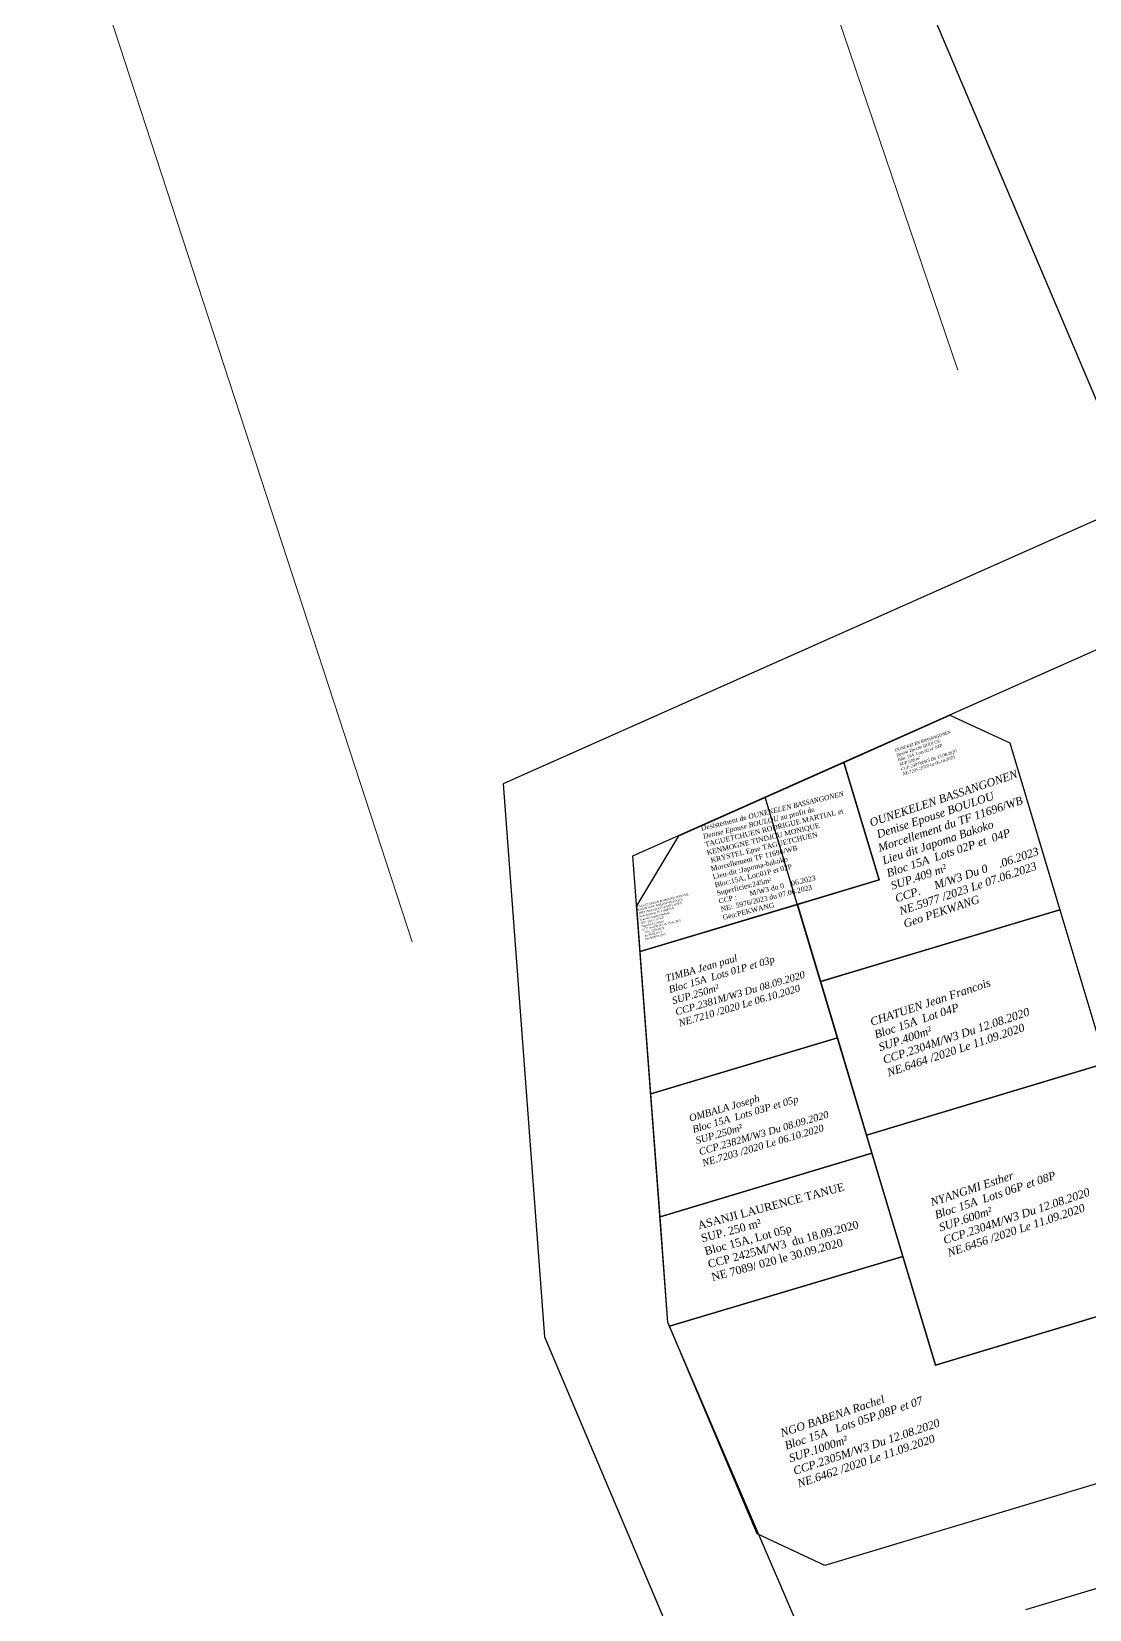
# Model space of a CAD drawing. Header units: millimetres. Extents: x 587399 to 927168, y 438565 to 1444955.
# Drawn here: x 591389.8 to 591495.6, y 444794.9 to 444952.6 of the extents above; entities that cross this region are included whole.
import ezdxf

# ---------------------------------------------------------------- set-up
doc = ezdxf.new("R2010")
doc.units = ezdxf.units.MM
doc.header["$LTSCALE"] = 2
for name, color, linetype, lineweight in [('Dossiers rejetés', 1, 'Continuous', 30), ('MAJ APRES LE 13.01.2023', 222, 'Continuous', 30), ('Roads_others', 24, 'Continuous', 9)]:
    doc.layers.add(name, color=color, linetype=linetype, lineweight=lineweight)
doc.layers.add('end maj 26 02 2021', color=7, linetype='Continuous')
doc.styles.get("Standard").update_dxf_attribs({"font": 'arial.ttf'})
doc.styles.add('Times 1.0', font='times.ttf', dxfattribs={"width": 0.99, "height": 1})

msp = doc.modelspace()

# ---------------------------------------------------------------- linework, layer by layer
msp.add_line((591489.247, 444794.88), (591506.823, 444800.153))
at = {"color": 232, "lineweight": 30, "flags": 128}
msp.add_lwpolyline([(589619, 444839), (589665, 444789), (589701, 444534), (591315, 445141), (591436, 445058), (592078, 443543), (591745, 440674), (591661, 440379)], dxfattribs=at)
msp.add_lwpolyline([(589619, 444839), (589665, 444789), (589701, 444534), (591315, 445141), (591436, 445058), (592078, 443543), (591745, 440674), (591661, 440379)], dxfattribs=at)
msp.add_lwpolyline([(589619, 444839), (589665, 444789), (589701, 444534), (591315, 445141), (591436, 445058), (592078, 443543), (591745, 440674), (591661, 440379)], dxfattribs=at)
at = {"layer": 'Dossiers rejetés', "lineweight": 30, "flags": 128}
msp.add_lwpolyline([(591265.136, 445455.647), (591292.014, 445408.277), (591304.987, 445380.749), (591335.978, 445347.262), (591370.521, 445264.526), (591591.499, 445304.44), (591608.749, 445116.241), (591578.944, 444936.369), (591522.003, 444915.223), (591436.947, 444877.41), (591441.096, 444822.125), (591469.757, 444754.412), (591425.908, 444675.656), (591370.164, 444592.699), (591273.017, 444517.158), (591262.763, 444510.846), (591206.464, 444602.089), (591101.464, 444952.089), (591061.464, 445040.089), (590953.466, 445042.089), (590953.074, 445075.007), (590860.574, 445152.399), (590846.464, 445261.089), (591098.464, 445350.089)], close=True, dxfattribs=at)
at = {"layer": 'Dossiers rejetés', "color": 232, "lineweight": 30, "flags": 128}
for points in [[(591481.628, 444884.279), (591487.633, 444881.521), (591492.642, 444864.825), (591468.696, 444857.641), (591466.38, 444865.363), (591474.548, 444867.812), (591471.023, 444879.564)], [(591463.165, 444876.066), (591471.023, 444879.564), (591474.548, 444867.812), (591450.655, 444860.648), (591450.313, 444865.217), (591454.51, 444872.229)]]:
    msp.add_lwpolyline(points, close=True, dxfattribs=at)
msp.add_lwpolyline([(591471.023, 444879.564), (591474.548, 444867.812), (591450.655, 444860.648), (591450.313, 444865.217), (591454.51, 444872.229), (591471.023, 444879.564)], dxfattribs=at)
at = {"layer": 'end maj 26 02 2021', "color": 6, "linetype": 'ByBlock', "lineweight": -3, "ltscale": 0.0014, "flags": 128}
msp.add_lwpolyline([(591281.22, 444508), (591380.06, 444584.856), (591436.93, 444669.494), (591483.876, 444752.657), (591453.438, 444823.58), (591449.939, 444870.203), (591528.271, 444905.027), (591590.351, 444928.084), (591620.988, 445113.034)], dxfattribs=at)
msp.add_lwpolyline([(591281.22, 444508), (591380.06, 444584.856), (591436.93, 444669.494), (591483.876, 444752.657), (591453.438, 444823.58), (591449.939, 444870.203), (591528.271, 444905.027), (591590.351, 444928.084), (591620.988, 445113.034)], dxfattribs=at)
msp.add_lwpolyline([(591281.22, 444508), (591380.06, 444584.856), (591436.93, 444669.494), (591483.876, 444752.657), (591453.438, 444823.58), (591449.939, 444870.203), (591528.271, 444905.027), (591590.351, 444928.084), (591620.988, 445113.034)], dxfattribs=at)
msp.add_lwpolyline([(591281.22, 444508), (591380.06, 444584.856), (591436.93, 444669.494), (591483.876, 444752.657), (591453.438, 444823.58), (591449.939, 444870.203), (591528.271, 444905.027), (591590.351, 444928.084), (591620.988, 445113.034)], dxfattribs=at)
at = {"layer": 'end maj 26 02 2021', "color": 150, "linetype": 'ByBlock', "lineweight": -3, "ltscale": 0.0014, "flags": 128}
for points in [[(591481.628, 444884.279), (591487.629, 444881.523), (591492.643, 444864.828), (591468.699, 444857.637), (591463.165, 444876.066)], [(591481.628, 444884.279), (591487.629, 444881.523), (591492.643, 444864.828), (591468.699, 444857.637), (591463.165, 444876.066)], [(591481.628, 444884.279), (591487.629, 444881.523), (591492.643, 444864.828), (591468.699, 444857.637), (591463.165, 444876.066)], [(591481.628, 444884.279), (591487.629, 444881.523), (591492.643, 444864.828), (591468.699, 444857.637), (591463.165, 444876.066)], [(591466.38, 444865.363), (591470.382, 444852.024), (591451.722, 444846.429), (591450.655, 444860.648), (591466.379, 444865.366)], [(591466.38, 444865.363), (591470.382, 444852.024), (591451.722, 444846.429), (591450.655, 444860.648), (591466.379, 444865.366)], [(591466.38, 444865.363), (591470.382, 444852.024), (591451.722, 444846.429), (591450.655, 444860.648), (591466.379, 444865.366)], [(591466.38, 444865.363), (591470.382, 444852.024), (591451.722, 444846.429), (591450.655, 444860.648), (591466.379, 444865.366)], [(591470.382, 444852.024), (591473.843, 444840.486), (591452.645, 444834.13), (591451.722, 444846.429)], [(591470.382, 444852.024), (591473.843, 444840.486), (591452.645, 444834.13), (591451.722, 444846.429)], [(591470.382, 444852.024), (591473.843, 444840.486), (591452.645, 444834.13), (591451.722, 444846.429)], [(591470.382, 444852.024), (591473.843, 444840.486), (591452.645, 444834.13), (591451.722, 444846.429)]]:
    msp.add_lwpolyline(points, close=True, dxfattribs=at)
at = {"layer": 'end maj 26 02 2021', "color": 150, "lineweight": -3, "flags": 128}
msp.add_lwpolyline([(591481.628, 444884.279), (591487.633, 444881.521), (591492.642, 444864.825)], dxfattribs=at)
msp.add_lwpolyline([(591481.628, 444884.279), (591487.633, 444881.521), (591492.642, 444864.825)], dxfattribs=at)
msp.add_lwpolyline([(591481.628, 444884.279), (591487.633, 444881.521), (591492.642, 444864.825)], dxfattribs=at)
msp.add_lwpolyline([(591481.628, 444884.279), (591487.633, 444881.521), (591492.642, 444864.825)], dxfattribs=at)
for points in [[(591492.642, 444864.825), (591497.244, 444849.485), (591473.298, 444842.301), (591468.696, 444857.641)], [(591492.642, 444864.825), (591497.244, 444849.485), (591473.298, 444842.301), (591468.696, 444857.641)], [(591492.642, 444864.825), (591497.244, 444849.485), (591473.298, 444842.301), (591468.696, 444857.641)], [(591492.642, 444864.825), (591497.244, 444849.485), (591473.298, 444842.301), (591468.696, 444857.641)], [(591497.244, 444849.485), (591504.14, 444826.497), (591480.195, 444819.313), (591473.298, 444842.301)], [(591497.244, 444849.485), (591504.14, 444826.497), (591480.195, 444819.313), (591473.298, 444842.301)], [(591497.244, 444849.485), (591504.14, 444826.497), (591480.195, 444819.313), (591473.298, 444842.301)], [(591497.244, 444849.485), (591504.14, 444826.497), (591480.195, 444819.313), (591473.298, 444842.301)], [(591473.843, 444840.486), (591476.934, 444830.177), (591453.608, 444823.183), (591453.438, 444823.58), (591452.645, 444834.13)], [(591473.843, 444840.486), (591476.934, 444830.177), (591453.608, 444823.183), (591453.438, 444823.58), (591452.645, 444834.13)], [(591473.843, 444840.486), (591476.934, 444830.177), (591453.608, 444823.183), (591453.438, 444823.58), (591452.645, 444834.13)], [(591473.843, 444840.486), (591476.934, 444830.177), (591453.608, 444823.183), (591453.438, 444823.58), (591452.645, 444834.13)], [(591476.935, 444830.177), (591480.195, 444819.313), (591504.14, 444826.497), (591507.301, 444815.961), (591503.947, 444809.731), (591469.115, 444799.281), (591462.377, 444802.449), (591453.604, 444823.182)], [(591476.935, 444830.177), (591480.195, 444819.313), (591504.14, 444826.497), (591507.301, 444815.961), (591503.947, 444809.731), (591469.115, 444799.281), (591462.377, 444802.449), (591453.604, 444823.182)], [(591476.935, 444830.177), (591480.195, 444819.313), (591504.14, 444826.497), (591507.301, 444815.961), (591503.947, 444809.731), (591469.115, 444799.281), (591462.377, 444802.449), (591453.604, 444823.182)], [(591476.935, 444830.177), (591480.195, 444819.313), (591504.14, 444826.497), (591507.301, 444815.961), (591503.947, 444809.731), (591469.115, 444799.281), (591462.377, 444802.449), (591453.604, 444823.182)]]:
    msp.add_lwpolyline(points, close=True, dxfattribs=at)
at = {"layer": 'Roads_others'}
for p, q in [((591482.441, 444918.753), (591460.54, 444983.302)), ((591427.858, 444861.612), (591391.566, 444972.786))]:
    msp.add_line(p, q, dxfattribs=at)

# ---------------------------------------------------------------- texts
at = {"layer": 'end maj 26 02 2021', "color": 150, "linetype": 'ByBlock', "lineweight": -3, "ltscale": 0.0014, "width": 77.53417, "attachment_point": 1, "style": 'Times 1.0'}
for s, insert, char_height, rotation in [('{\\fTimes New Roman|b0|i1|c0|p18;\\C7;OUNEKELEN BASSANGONEN  \\PDenise Epouse BOULOU \\fTimes New Roman|b0|i1|c186|p18;\\PBloc \\fTimes New Roman|b0|i1|c0|p18;15A \\fTimes New Roman|b0|i1|c186|p18; Lot\\fTimes New Roman|b0|i1|c0|p18;s 02 et  04P\\fTimes New Roman|b0|i1|c186|p18;\\PSUP.\\fTimes New Roman|b0|i1|c0|p18;509 m²\\fTimes New Roman|b0|i1|c186|p18;\\PCCP.230\\fTimes New Roman|b0|i1|c0|p18;7\\fTimes New Roman|b0|i1|c186|p18;M/W3 Du 1\\fTimes New Roman|b0|i1|c0|p18;3.\\fTimes New Roman|b0|i1|c186|p18;08.2020\\PNE.\\fTimes New Roman|b0|i1|c0|p18;7205\\fTimes New Roman|b0|i1|c186|p18; /2020 Le \\fTimes New Roman|b0|i1|c0|p18;06\\fTimes New Roman|b0|i1|c186|p18;.\\fTimes New Roman|b0|i1|c0|p18;10\\fTimes New Roman|b0|i1|c186|p18;.2020}', (591476.081, 444880.891), 0.3, 18.51475), ('{\\fTimes New Roman|b0|i1|c0|p18;\\C7;OUNEKELEN BASSANGONEN \\P Denise Epouse BOULOU\\PMorcellement du TF 11696/WB\\PLieu dit Japoma Bakoko \\fTimes New Roman|b0|i1|c186|p18;\\PBloc \\fTimes New Roman|b0|i1|c0|p18;15A \\fTimes New Roman|b0|i1|c186|p18; Lot\\fTimes New Roman|b0|i1|c0|p18;s 02P et  04P\\fTimes New Roman|b0|i1|c186|p18;\\PSUP.\\fTimes New Roman|b0|i1|c0|p18;409 m²\\fTimes New Roman|b0|i1|c186|p18;\\PCCP.\\fTimes New Roman|b0|i1|c0|p18;     \\fTimes New Roman|b0|i1|c186|p18;M/W3 Du \\fTimes New Roman|b0|i1|c0|p18;0    .06.2023\\P\\fTimes New Roman|b0|i1|c186|p18;NE.\\fTimes New Roman|b0|i1|c0|p18;5977\\fTimes New Roman|b0|i1|c186|p18; /202\\fTimes New Roman|b0|i1|c0|p18;3\\fTimes New Roman|b0|i1|c186|p18; Le \\fTimes New Roman|b0|i1|c0|p18;07.06.2023\\PGeo PEKWANG}', (591473.508, 444873.897), 0.8, 18.51475), ('{\\fTimes New Roman|b0|i1|c0|p18;\\C7;TIMBA Jean paul\\P\\fTimes New Roman|b0|i1|c186|p18;Bloc 1\\fTimes New Roman|b0|i1|c0|p18;5A \\fTimes New Roman|b0|i1|c186|p18; Lot\\fTimes New Roman|b0|i1|c0|p18;s\\fTimes New Roman|b0|i1|c186|p18; 0\\fTimes New Roman|b0|i1|c0|p18;1\\fTimes New Roman|b0|i1|c186|p18;P\\fTimes New Roman|b0|i1|c0|p18; et 03p\\fTimes New Roman|b0|i1|c186|p18;\\PSUP.\\fTimes New Roman|b0|i1|c0|p18;25\\fTimes New Roman|b0|i1|c186|p18;0m²\\PCCP.23\\fTimes New Roman|b0|i1|c0|p18;81\\fTimes New Roman|b0|i1|c186|p18;M/W3 Du \\fTimes New Roman|b0|i1|c0|p18;08\\fTimes New Roman|b0|i1|c186|p18;.0\\fTimes New Roman|b0|i1|c0|p18;9\\fTimes New Roman|b0|i1|c186|p18;.2020\\PNE.\\fTimes New Roman|b0|i1|c0|p18;7210\\fTimes New Roman|b0|i1|c186|p18; /2020 Le \\fTimes New Roman|b0|i1|c0|p18;06\\fTimes New Roman|b0|i1|c186|p18;.\\fTimes New Roman|b0|i1|c0|p18;10\\fTimes New Roman|b0|i1|c186|p18;.2020}', (591453.106, 444858.284), 0.7, 16.34933), ('{\\fTimes New Roman|b0|i1|c0|p18;\\C7;TIMBA Jean paul\\P\\fTimes New Roman|b0|i1|c186|p18;Bloc 1\\fTimes New Roman|b0|i1|c0|p18;5A \\fTimes New Roman|b0|i1|c186|p18; Lot\\fTimes New Roman|b0|i1|c0|p18;s\\fTimes New Roman|b0|i1|c186|p18; 0\\fTimes New Roman|b0|i1|c0|p18;1\\fTimes New Roman|b0|i1|c186|p18;P\\fTimes New Roman|b0|i1|c0|p18; et 03p\\fTimes New Roman|b0|i1|c186|p18;\\PSUP.\\fTimes New Roman|b0|i1|c0|p18;25\\fTimes New Roman|b0|i1|c186|p18;0m²\\PCCP.23\\fTimes New Roman|b0|i1|c0|p18;81\\fTimes New Roman|b0|i1|c186|p18;M/W3 Du \\fTimes New Roman|b0|i1|c0|p18;08\\fTimes New Roman|b0|i1|c186|p18;.0\\fTimes New Roman|b0|i1|c0|p18;9\\fTimes New Roman|b0|i1|c186|p18;.2020\\PNE.\\fTimes New Roman|b0|i1|c0|p18;7210\\fTimes New Roman|b0|i1|c186|p18; /2020 Le \\fTimes New Roman|b0|i1|c0|p18;06\\fTimes New Roman|b0|i1|c186|p18;.\\fTimes New Roman|b0|i1|c0|p18;10\\fTimes New Roman|b0|i1|c186|p18;.2020}', (591453.106, 444858.284), 0.7, 16.34933), ('{\\fTimes New Roman|b0|i1|c0|p18;\\C7;TIMBA Jean paul\\P\\fTimes New Roman|b0|i1|c186|p18;Bloc 1\\fTimes New Roman|b0|i1|c0|p18;5A \\fTimes New Roman|b0|i1|c186|p18; Lot\\fTimes New Roman|b0|i1|c0|p18;s\\fTimes New Roman|b0|i1|c186|p18; 0\\fTimes New Roman|b0|i1|c0|p18;1\\fTimes New Roman|b0|i1|c186|p18;P\\fTimes New Roman|b0|i1|c0|p18; et 03p\\fTimes New Roman|b0|i1|c186|p18;\\PSUP.\\fTimes New Roman|b0|i1|c0|p18;25\\fTimes New Roman|b0|i1|c186|p18;0m²\\PCCP.23\\fTimes New Roman|b0|i1|c0|p18;81\\fTimes New Roman|b0|i1|c186|p18;M/W3 Du \\fTimes New Roman|b0|i1|c0|p18;08\\fTimes New Roman|b0|i1|c186|p18;.0\\fTimes New Roman|b0|i1|c0|p18;9\\fTimes New Roman|b0|i1|c186|p18;.2020\\PNE.\\fTimes New Roman|b0|i1|c0|p18;7210\\fTimes New Roman|b0|i1|c186|p18; /2020 Le \\fTimes New Roman|b0|i1|c0|p18;06\\fTimes New Roman|b0|i1|c186|p18;.\\fTimes New Roman|b0|i1|c0|p18;10\\fTimes New Roman|b0|i1|c186|p18;.2020}', (591453.106, 444858.284), 0.7, 16.34933), ('{\\fTimes New Roman|b0|i1|c0|p18;\\C7;TIMBA Jean paul\\P\\fTimes New Roman|b0|i1|c186|p18;Bloc 1\\fTimes New Roman|b0|i1|c0|p18;5A \\fTimes New Roman|b0|i1|c186|p18; Lot\\fTimes New Roman|b0|i1|c0|p18;s\\fTimes New Roman|b0|i1|c186|p18; 0\\fTimes New Roman|b0|i1|c0|p18;1\\fTimes New Roman|b0|i1|c186|p18;P\\fTimes New Roman|b0|i1|c0|p18; et 03p\\fTimes New Roman|b0|i1|c186|p18;\\PSUP.\\fTimes New Roman|b0|i1|c0|p18;25\\fTimes New Roman|b0|i1|c186|p18;0m²\\PCCP.23\\fTimes New Roman|b0|i1|c0|p18;81\\fTimes New Roman|b0|i1|c186|p18;M/W3 Du \\fTimes New Roman|b0|i1|c0|p18;08\\fTimes New Roman|b0|i1|c186|p18;.0\\fTimes New Roman|b0|i1|c0|p18;9\\fTimes New Roman|b0|i1|c186|p18;.2020\\PNE.\\fTimes New Roman|b0|i1|c0|p18;7210\\fTimes New Roman|b0|i1|c186|p18; /2020 Le \\fTimes New Roman|b0|i1|c0|p18;06\\fTimes New Roman|b0|i1|c186|p18;.\\fTimes New Roman|b0|i1|c0|p18;10\\fTimes New Roman|b0|i1|c186|p18;.2020}', (591453.106, 444858.284), 0.7, 16.34933), ('{\\fTimes New Roman|b0|i1|c0|p18;\\C7;CHATUEN Jean Francois  \\fTimes New Roman|b0|i1|c186|p18;\\PBloc \\fTimes New Roman|b0|i1|c0|p18;15A \\fTimes New Roman|b0|i1|c186|p18; Lot\\fTimes New Roman|b0|i1|c0|p18; 04P\\fTimes New Roman|b0|i1|c186|p18;\\PSUP.\\fTimes New Roman|b0|i1|c0|p18;400m²\\fTimes New Roman|b0|i1|c186|p18;\\PCCP.230\\fTimes New Roman|b0|i1|c0|p18;4\\fTimes New Roman|b0|i1|c186|p18;M/W3 Du 12.08.2020\\PNE.64\\fTimes New Roman|b0|i1|c0|p18;64\\fTimes New Roman|b0|i1|c186|p18; /2020 Le 11.09.2020}', (591473.564, 444853.966), 0.8, 18.49665), ('{\\fTimes New Roman|b0|i1|c0|p18;\\C7;CHATUEN Jean Francois  \\fTimes New Roman|b0|i1|c186|p18;\\PBloc \\fTimes New Roman|b0|i1|c0|p18;15A \\fTimes New Roman|b0|i1|c186|p18; Lot\\fTimes New Roman|b0|i1|c0|p18; 04P\\fTimes New Roman|b0|i1|c186|p18;\\PSUP.\\fTimes New Roman|b0|i1|c0|p18;400m²\\fTimes New Roman|b0|i1|c186|p18;\\PCCP.230\\fTimes New Roman|b0|i1|c0|p18;4\\fTimes New Roman|b0|i1|c186|p18;M/W3 Du 12.08.2020\\PNE.64\\fTimes New Roman|b0|i1|c0|p18;64\\fTimes New Roman|b0|i1|c186|p18; /2020 Le 11.09.2020}', (591473.564, 444853.966), 0.8, 18.49665), ('{\\fTimes New Roman|b0|i1|c0|p18;\\C7;CHATUEN Jean Francois  \\fTimes New Roman|b0|i1|c186|p18;\\PBloc \\fTimes New Roman|b0|i1|c0|p18;15A \\fTimes New Roman|b0|i1|c186|p18; Lot\\fTimes New Roman|b0|i1|c0|p18; 04P\\fTimes New Roman|b0|i1|c186|p18;\\PSUP.\\fTimes New Roman|b0|i1|c0|p18;400m²\\fTimes New Roman|b0|i1|c186|p18;\\PCCP.230\\fTimes New Roman|b0|i1|c0|p18;4\\fTimes New Roman|b0|i1|c186|p18;M/W3 Du 12.08.2020\\PNE.64\\fTimes New Roman|b0|i1|c0|p18;64\\fTimes New Roman|b0|i1|c186|p18; /2020 Le 11.09.2020}', (591473.564, 444853.966), 0.8, 18.49665), ('{\\fTimes New Roman|b0|i1|c0|p18;\\C7;CHATUEN Jean Francois  \\fTimes New Roman|b0|i1|c186|p18;\\PBloc \\fTimes New Roman|b0|i1|c0|p18;15A \\fTimes New Roman|b0|i1|c186|p18; Lot\\fTimes New Roman|b0|i1|c0|p18; 04P\\fTimes New Roman|b0|i1|c186|p18;\\PSUP.\\fTimes New Roman|b0|i1|c0|p18;400m²\\fTimes New Roman|b0|i1|c186|p18;\\PCCP.230\\fTimes New Roman|b0|i1|c0|p18;4\\fTimes New Roman|b0|i1|c186|p18;M/W3 Du 12.08.2020\\PNE.64\\fTimes New Roman|b0|i1|c0|p18;64\\fTimes New Roman|b0|i1|c186|p18; /2020 Le 11.09.2020}', (591473.564, 444853.966), 0.8, 18.49665), ('{\\fTimes New Roman|b0|i1|c0|p18;\\C7;OMBALA Joseph\\P\\fTimes New Roman|b0|i1|c186|p18;Bloc 1\\fTimes New Roman|b0|i1|c0|p18;5A \\fTimes New Roman|b0|i1|c186|p18; Lot\\fTimes New Roman|b0|i1|c0|p18;s\\fTimes New Roman|b0|i1|c186|p18; 0\\fTimes New Roman|b0|i1|c0|p18;3\\fTimes New Roman|b0|i1|c186|p18;P\\fTimes New Roman|b0|i1|c0|p18; et 05p\\fTimes New Roman|b0|i1|c186|p18;\\PSUP.\\fTimes New Roman|b0|i1|c0|p18;25\\fTimes New Roman|b0|i1|c186|p18;0m²\\PCCP.23\\fTimes New Roman|b0|i1|c0|p18;82\\fTimes New Roman|b0|i1|c186|p18;M/W3 Du \\fTimes New Roman|b0|i1|c0|p18;08\\fTimes New Roman|b0|i1|c186|p18;.0\\fTimes New Roman|b0|i1|c0|p18;9\\fTimes New Roman|b0|i1|c186|p18;.2020\\PNE.\\fTimes New Roman|b0|i1|c0|p18;7203\\fTimes New Roman|b0|i1|c186|p18; /2020 Le \\fTimes New Roman|b0|i1|c0|p18;06\\fTimes New Roman|b0|i1|c186|p18;.\\fTimes New Roman|b0|i1|c0|p18;10\\fTimes New Roman|b0|i1|c186|p18;.2020}', (591455.468, 444844.309), 0.7, 16.34933), ('{\\fTimes New Roman|b0|i1|c0|p18;\\C7;OMBALA Joseph\\P\\fTimes New Roman|b0|i1|c186|p18;Bloc 1\\fTimes New Roman|b0|i1|c0|p18;5A \\fTimes New Roman|b0|i1|c186|p18; Lot\\fTimes New Roman|b0|i1|c0|p18;s\\fTimes New Roman|b0|i1|c186|p18; 0\\fTimes New Roman|b0|i1|c0|p18;3\\fTimes New Roman|b0|i1|c186|p18;P\\fTimes New Roman|b0|i1|c0|p18; et 05p\\fTimes New Roman|b0|i1|c186|p18;\\PSUP.\\fTimes New Roman|b0|i1|c0|p18;25\\fTimes New Roman|b0|i1|c186|p18;0m²\\PCCP.23\\fTimes New Roman|b0|i1|c0|p18;82\\fTimes New Roman|b0|i1|c186|p18;M/W3 Du \\fTimes New Roman|b0|i1|c0|p18;08\\fTimes New Roman|b0|i1|c186|p18;.0\\fTimes New Roman|b0|i1|c0|p18;9\\fTimes New Roman|b0|i1|c186|p18;.2020\\PNE.\\fTimes New Roman|b0|i1|c0|p18;7203\\fTimes New Roman|b0|i1|c186|p18; /2020 Le \\fTimes New Roman|b0|i1|c0|p18;06\\fTimes New Roman|b0|i1|c186|p18;.\\fTimes New Roman|b0|i1|c0|p18;10\\fTimes New Roman|b0|i1|c186|p18;.2020}', (591455.468, 444844.309), 0.7, 16.34933), ('{\\fTimes New Roman|b0|i1|c0|p18;\\C7;OMBALA Joseph\\P\\fTimes New Roman|b0|i1|c186|p18;Bloc 1\\fTimes New Roman|b0|i1|c0|p18;5A \\fTimes New Roman|b0|i1|c186|p18; Lot\\fTimes New Roman|b0|i1|c0|p18;s\\fTimes New Roman|b0|i1|c186|p18; 0\\fTimes New Roman|b0|i1|c0|p18;3\\fTimes New Roman|b0|i1|c186|p18;P\\fTimes New Roman|b0|i1|c0|p18; et 05p\\fTimes New Roman|b0|i1|c186|p18;\\PSUP.\\fTimes New Roman|b0|i1|c0|p18;25\\fTimes New Roman|b0|i1|c186|p18;0m²\\PCCP.23\\fTimes New Roman|b0|i1|c0|p18;82\\fTimes New Roman|b0|i1|c186|p18;M/W3 Du \\fTimes New Roman|b0|i1|c0|p18;08\\fTimes New Roman|b0|i1|c186|p18;.0\\fTimes New Roman|b0|i1|c0|p18;9\\fTimes New Roman|b0|i1|c186|p18;.2020\\PNE.\\fTimes New Roman|b0|i1|c0|p18;7203\\fTimes New Roman|b0|i1|c186|p18; /2020 Le \\fTimes New Roman|b0|i1|c0|p18;06\\fTimes New Roman|b0|i1|c186|p18;.\\fTimes New Roman|b0|i1|c0|p18;10\\fTimes New Roman|b0|i1|c186|p18;.2020}', (591455.468, 444844.309), 0.7, 16.34933), ('{\\fTimes New Roman|b0|i1|c0|p18;\\C7;OMBALA Joseph\\P\\fTimes New Roman|b0|i1|c186|p18;Bloc 1\\fTimes New Roman|b0|i1|c0|p18;5A \\fTimes New Roman|b0|i1|c186|p18; Lot\\fTimes New Roman|b0|i1|c0|p18;s\\fTimes New Roman|b0|i1|c186|p18; 0\\fTimes New Roman|b0|i1|c0|p18;3\\fTimes New Roman|b0|i1|c186|p18;P\\fTimes New Roman|b0|i1|c0|p18; et 05p\\fTimes New Roman|b0|i1|c186|p18;\\PSUP.\\fTimes New Roman|b0|i1|c0|p18;25\\fTimes New Roman|b0|i1|c186|p18;0m²\\PCCP.23\\fTimes New Roman|b0|i1|c0|p18;82\\fTimes New Roman|b0|i1|c186|p18;M/W3 Du \\fTimes New Roman|b0|i1|c0|p18;08\\fTimes New Roman|b0|i1|c186|p18;.0\\fTimes New Roman|b0|i1|c0|p18;9\\fTimes New Roman|b0|i1|c186|p18;.2020\\PNE.\\fTimes New Roman|b0|i1|c0|p18;7203\\fTimes New Roman|b0|i1|c186|p18; /2020 Le \\fTimes New Roman|b0|i1|c0|p18;06\\fTimes New Roman|b0|i1|c186|p18;.\\fTimes New Roman|b0|i1|c0|p18;10\\fTimes New Roman|b0|i1|c186|p18;.2020}', (591455.468, 444844.309), 0.7, 16.34933), ('{\\fTimes New Roman|b0|i1|c0|p18;\\C7;NYANGMI Esther \\P\\fTimes New Roman|b0|i1|c186|p18;Bloc \\fTimes New Roman|b0|i1|c0|p18;15A \\fTimes New Roman|b0|i1|c186|p18; Lot\\fTimes New Roman|b0|i1|c0|p18;s 06P et 08P\\fTimes New Roman|b0|i1|c186|p18;\\PSUP.\\fTimes New Roman|b0|i1|c0|p18;600m²\\fTimes New Roman|b0|i1|c186|p18;\\PCCP.230\\fTimes New Roman|b0|i1|c0|p18;4\\fTimes New Roman|b0|i1|c186|p18;M/W3 Du 12.08.2020\\PNE.64\\fTimes New Roman|b0|i1|c0|p18;56\\fTimes New Roman|b0|i1|c186|p18; /2020 Le 11.09.2020}', (591479.599, 444835.943), 0.8, 18.49665), ('{\\fTimes New Roman|b0|i1|c0|p18;\\C7;NYANGMI Esther \\P\\fTimes New Roman|b0|i1|c186|p18;Bloc \\fTimes New Roman|b0|i1|c0|p18;15A \\fTimes New Roman|b0|i1|c186|p18; Lot\\fTimes New Roman|b0|i1|c0|p18;s 06P et 08P\\fTimes New Roman|b0|i1|c186|p18;\\PSUP.\\fTimes New Roman|b0|i1|c0|p18;600m²\\fTimes New Roman|b0|i1|c186|p18;\\PCCP.230\\fTimes New Roman|b0|i1|c0|p18;4\\fTimes New Roman|b0|i1|c186|p18;M/W3 Du 12.08.2020\\PNE.64\\fTimes New Roman|b0|i1|c0|p18;56\\fTimes New Roman|b0|i1|c186|p18; /2020 Le 11.09.2020}', (591479.599, 444835.943), 0.8, 18.49665), ('{\\fTimes New Roman|b0|i1|c0|p18;\\C7;NYANGMI Esther \\P\\fTimes New Roman|b0|i1|c186|p18;Bloc \\fTimes New Roman|b0|i1|c0|p18;15A \\fTimes New Roman|b0|i1|c186|p18; Lot\\fTimes New Roman|b0|i1|c0|p18;s 06P et 08P\\fTimes New Roman|b0|i1|c186|p18;\\PSUP.\\fTimes New Roman|b0|i1|c0|p18;600m²\\fTimes New Roman|b0|i1|c186|p18;\\PCCP.230\\fTimes New Roman|b0|i1|c0|p18;4\\fTimes New Roman|b0|i1|c186|p18;M/W3 Du 12.08.2020\\PNE.64\\fTimes New Roman|b0|i1|c0|p18;56\\fTimes New Roman|b0|i1|c186|p18; /2020 Le 11.09.2020}', (591479.599, 444835.943), 0.8, 18.49665), ('{\\fTimes New Roman|b0|i1|c0|p18;\\C7;NYANGMI Esther \\P\\fTimes New Roman|b0|i1|c186|p18;Bloc \\fTimes New Roman|b0|i1|c0|p18;15A \\fTimes New Roman|b0|i1|c186|p18; Lot\\fTimes New Roman|b0|i1|c0|p18;s 06P et 08P\\fTimes New Roman|b0|i1|c186|p18;\\PSUP.\\fTimes New Roman|b0|i1|c0|p18;600m²\\fTimes New Roman|b0|i1|c186|p18;\\PCCP.230\\fTimes New Roman|b0|i1|c0|p18;4\\fTimes New Roman|b0|i1|c186|p18;M/W3 Du 12.08.2020\\PNE.64\\fTimes New Roman|b0|i1|c0|p18;56\\fTimes New Roman|b0|i1|c186|p18; /2020 Le 11.09.2020}', (591479.599, 444835.943), 0.8, 18.49665), ('{\\fTimes New Roman|b0|i1|c0|p18;\\C7;NGO BABENA Rachel \\P\\fTimes New Roman|b0|i1|c186|p18;Bloc \\fTimes New Roman|b0|i1|c0|p18;15A  \\fTimes New Roman|b0|i1|c186|p18; Lot\\fTimes New Roman|b0|i1|c0|p18;s 05P,08P et 07\\fTimes New Roman|b0|i1|c186|p18;\\PSUP.\\fTimes New Roman|b0|i1|c0|p18;1000m²\\fTimes New Roman|b0|i1|c186|p18;\\PCCP.230\\fTimes New Roman|b0|i1|c0|p18;5\\fTimes New Roman|b0|i1|c186|p18;M/W3 Du 12.08.2020\\PNE.64\\fTimes New Roman|b0|i1|c0|p18;62\\fTimes New Roman|b0|i1|c186|p18; /2020 Le 11.09.2020}', (591464.594, 444812.87), 0.8, 18.49665), ('{\\fTimes New Roman|b0|i1|c0|p18;\\C7;NGO BABENA Rachel \\P\\fTimes New Roman|b0|i1|c186|p18;Bloc \\fTimes New Roman|b0|i1|c0|p18;15A  \\fTimes New Roman|b0|i1|c186|p18; Lot\\fTimes New Roman|b0|i1|c0|p18;s 05P,08P et 07\\fTimes New Roman|b0|i1|c186|p18;\\PSUP.\\fTimes New Roman|b0|i1|c0|p18;1000m²\\fTimes New Roman|b0|i1|c186|p18;\\PCCP.230\\fTimes New Roman|b0|i1|c0|p18;5\\fTimes New Roman|b0|i1|c186|p18;M/W3 Du 12.08.2020\\PNE.64\\fTimes New Roman|b0|i1|c0|p18;62\\fTimes New Roman|b0|i1|c186|p18; /2020 Le 11.09.2020}', (591464.594, 444812.87), 0.8, 18.49665), ('{\\fTimes New Roman|b0|i1|c0|p18;\\C7;NGO BABENA Rachel \\P\\fTimes New Roman|b0|i1|c186|p18;Bloc \\fTimes New Roman|b0|i1|c0|p18;15A  \\fTimes New Roman|b0|i1|c186|p18; Lot\\fTimes New Roman|b0|i1|c0|p18;s 05P,08P et 07\\fTimes New Roman|b0|i1|c186|p18;\\PSUP.\\fTimes New Roman|b0|i1|c0|p18;1000m²\\fTimes New Roman|b0|i1|c186|p18;\\PCCP.230\\fTimes New Roman|b0|i1|c0|p18;5\\fTimes New Roman|b0|i1|c186|p18;M/W3 Du 12.08.2020\\PNE.64\\fTimes New Roman|b0|i1|c0|p18;62\\fTimes New Roman|b0|i1|c186|p18; /2020 Le 11.09.2020}', (591464.594, 444812.87), 0.8, 18.49665), ('{\\fTimes New Roman|b0|i1|c0|p18;\\C7;NGO BABENA Rachel \\P\\fTimes New Roman|b0|i1|c186|p18;Bloc \\fTimes New Roman|b0|i1|c0|p18;15A  \\fTimes New Roman|b0|i1|c186|p18; Lot\\fTimes New Roman|b0|i1|c0|p18;s 05P,08P et 07\\fTimes New Roman|b0|i1|c186|p18;\\PSUP.\\fTimes New Roman|b0|i1|c0|p18;1000m²\\fTimes New Roman|b0|i1|c186|p18;\\PCCP.230\\fTimes New Roman|b0|i1|c0|p18;5\\fTimes New Roman|b0|i1|c186|p18;M/W3 Du 12.08.2020\\PNE.64\\fTimes New Roman|b0|i1|c0|p18;62\\fTimes New Roman|b0|i1|c186|p18; /2020 Le 11.09.2020}', (591464.594, 444812.87), 0.8, 18.49665)]:
    msp.add_mtext(s, dxfattribs=dict(at, insert=insert, char_height=char_height, rotation=rotation))
at = {"layer": 'end maj 26 02 2021', "color": 150, "lineweight": -3, "insert": (591456.318, 444833.638), "char_height": 0.8, "width": 29.9379, "attachment_point": 1, "rotation": 14.94879}
msp.add_mtext('{\\fTimes New Roman|b0|i0|c0|p18;\\W0.99;\\C256;ASANJI LAURENCE TANUE\\PSUP. 250 m²\\PBloc 15A, Lot 05p\\PCCP 2425M/W3  du 18.09.2020\\PNE 7089/ 020 le 30.09.2020}', dxfattribs=at)
msp.add_mtext('{\\fTimes New Roman|b0|i0|c0|p18;\\W0.99;\\C256;ASANJI LAURENCE TANUE\\PSUP. 250 m²\\PBloc 15A, Lot 05p\\PCCP 2425M/W3  du 18.09.2020\\PNE 7089/ 020 le 30.09.2020}', dxfattribs=at)
msp.add_mtext('{\\fTimes New Roman|b0|i0|c0|p18;\\W0.99;\\C256;ASANJI LAURENCE TANUE\\PSUP. 250 m²\\PBloc 15A, Lot 05p\\PCCP 2425M/W3  du 18.09.2020\\PNE 7089/ 020 le 30.09.2020}', dxfattribs=at)
msp.add_mtext('{\\fTimes New Roman|b0|i0|c0|p18;\\W0.99;\\C256;ASANJI LAURENCE TANUE\\PSUP. 250 m²\\PBloc 15A, Lot 05p\\PCCP 2425M/W3  du 18.09.2020\\PNE 7089/ 020 le 30.09.2020}', dxfattribs=at)
at = {"layer": 'MAJ APRES LE 13.01.2023', "color": 6, "lineweight": 30, "attachment_point": 1, "rotation": 13.70557}
for s, insert, char_height in [('\\A1;{\\fTimes New Roman|b0|i0|c186|p18;\\C7;Desistement de \\A0;\\fTimes New Roman|b0|i1|c0|p18;\\W0.99;OUNEKELEN BASSANGONEN \\PDenise Epouse BOULOU\\A1;\\fTimes New Roman|b0|i0|c0|p18;\\W1; au profit de\\fTimes New Roman|b0|i0|c186|p18;\\PTAGUETCHUEN RODRIGUE MARTI\\fTimes New Roman|b0|i0|c0|p18;A\\fTimes New Roman|b0|i0|c186|p18;L\\fTimes New Roman|b0|i0|c0|p18; et\\fTimes New Roman|b0|i0|c186|p18;\\PKENMOGNE TINDJOU MONIQUE\\P KRYSTEL Epse TAGUETCHUEN\\P\\C1;Morcellement TF 11696/WB\\P\\C256;Lieu-dit :Japoma-bakoko\\PBloc:1\\fTimes New Roman|b0|i0|c0|p18;5A\\fTimes New Roman|b0|i0|c186|p18;, Lot:01P\\fTimes New Roman|b0|i0|c0|p18; et 02P\\fTimes New Roman|b0|i0|c186|p18;\\PSuperficies:\\fTimes New Roman|b0|i0|c0|p18;245\\fTimes New Roman|b0|i0|c186|p18;m²\\PCCP :\\fTimes New Roman|b0|i0|c0|p18;       \\fTimes New Roman|b0|i0|c186|p18;M/W3 du \\fTimes New Roman|b0|i0|c0|p18;0   .06.2023\\fTimes New Roman|b0|i0|c186|p18;\\PNE:\\W1.684; \\fTimes New Roman|b0|i0|c0|p18;\\W1;5976\\fTimes New Roman|b0|i0|c186|p18;/\\fTimes New Roman|b0|i0|c0|p18;2\\fTimes New Roman|b0|i0|c186|p18;02\\fTimes New Roman|b0|i0|c0|p18;3 \\fTimes New Roman|b0|i0|c186|p18;du \\fTimes New Roman|b0|i0|c0|p18;07.06.2023\\P\\fTimes New Roman|b0|i0|c186|p18;\\C7;Geo:\\fTimes New Roman|b0|i0|c0|p18;PEKWANG}', (591456.68, 444873.21), 0.5), ('\\A1;{\\fTimes New Roman|b0|i0|c186|p18;\\C7;TAGUETCHUEN RODRIGUE MARTIEL\\PKENMOGNE TINDJOU MONIQUE\\P KRYSTEL Epse TAGUETCHUEN\\P\\C1;Morcellement TF 11696/WB\\P\\C256;Lieu-dit :Japoma-bakoko\\PBloc:1\\fTimes New Roman|b0|i0|c0|p18;5A\\fTimes New Roman|b0|i0|c186|p18;, Lot:01P\\PSuperficies:\\fTimes New Roman|b0|i0|c0|p18;145\\fTimes New Roman|b0|i0|c186|p18;m²\\PCCP :\\fTimes New Roman|b0|i0|c0|p18;5022\\fTimes New Roman|b0|i0|c186|p18;M/W3 du \\fTimes New Roman|b0|i0|c0|p18;08.02.2023\\fTimes New Roman|b0|i0|c186|p18;\\P\\W2.709; \\W1;NE:\\W1.684; \\fTimes New Roman|b0|i0|c0|p18;\\W1;1163\\fTimes New Roman|b0|i0|c186|p18;/\\fTimes New Roman|b0|i0|c0|p18;2\\fTimes New Roman|b0|i0|c186|p18;02\\fTimes New Roman|b0|i0|c0|p18;3\\P\\fTimes New Roman|b0|i0|c186|p18; du \\fTimes New Roman|b0|i0|c0|p18;09.02.2023\\P\\fTimes New Roman|b0|i0|c186|p18;\\C7;Geo:\\fTimes New Roman|b0|i0|c0|p18;PEKWANG}', (591450.313, 444865.217), 0.2)]:
    msp.add_mtext_dynamic_manual_height_columns(s, width=38.63325, gutter_width=12.5, heights=[0], dxfattribs=dict(at, insert=insert, char_height=char_height))

doc.saveas('drawing.dxf')
